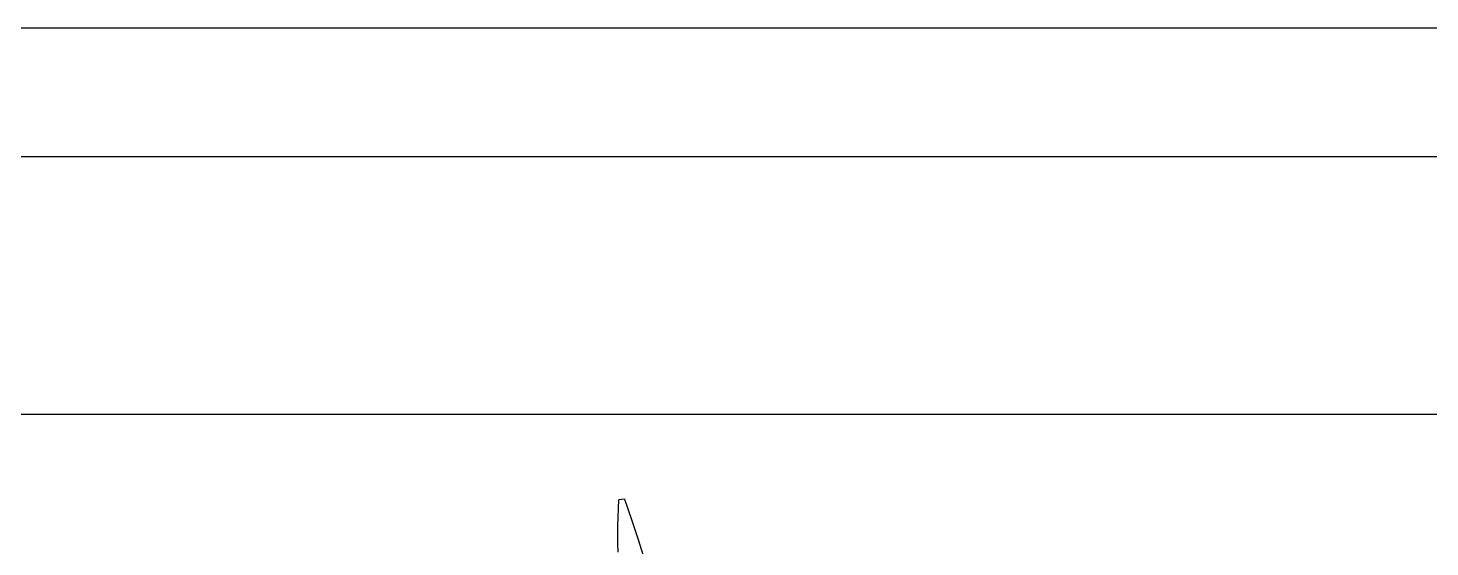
# Model space of a CAD drawing. Header units: metres. Extents: x 244.4 to 340.3, y -4.1 to 64.3.
# Drawn here: x 300.091 to 301.723, y 41.458 to 42.062 of the extents above; entities that cross this region are included whole.
import ezdxf

# ---------------------------------------------------------------- set-up
doc = ezdxf.new("R2010")
doc.units = ezdxf.units.M
doc.layers.add('Edges', color=7, linetype='Continuous')

msp = doc.modelspace()

# ---------------------------------------------------------------- linework, layer by layer
at = {"layer": 'Edges'}
for p, q in [((304.3854, 42.0623), (298.4586, 42.0623)), ((304.3854, 41.9123), (298.4586, 41.9123)), ((305.4854, 41.6123), (298.4586, 41.6123)), ((300.7782, 41.5025), (300.7787, 41.5127)), ((300.7849, 41.5137), (300.7787, 41.5127)), ((300.7854, 41.5134), (300.7849, 41.5137)), ((300.7854, 41.5134), (300.7934, 41.49)), ((300.7779, 41.4924), (300.7782, 41.5025)), ((300.7776, 41.4721), (300.7777, 41.4822)), ((300.7777, 41.4822), (300.7779, 41.4924)), ((300.7934, 41.49), (300.8011, 41.4666)), ((300.7777, 41.462), (300.7776, 41.4721)), ((300.7778, 41.4518), (300.7777, 41.462)), ((300.8011, 41.4666), (300.8085, 41.4429))]:
    msp.add_line(p, q, dxfattribs=at)

doc.saveas('drawing.dxf')
